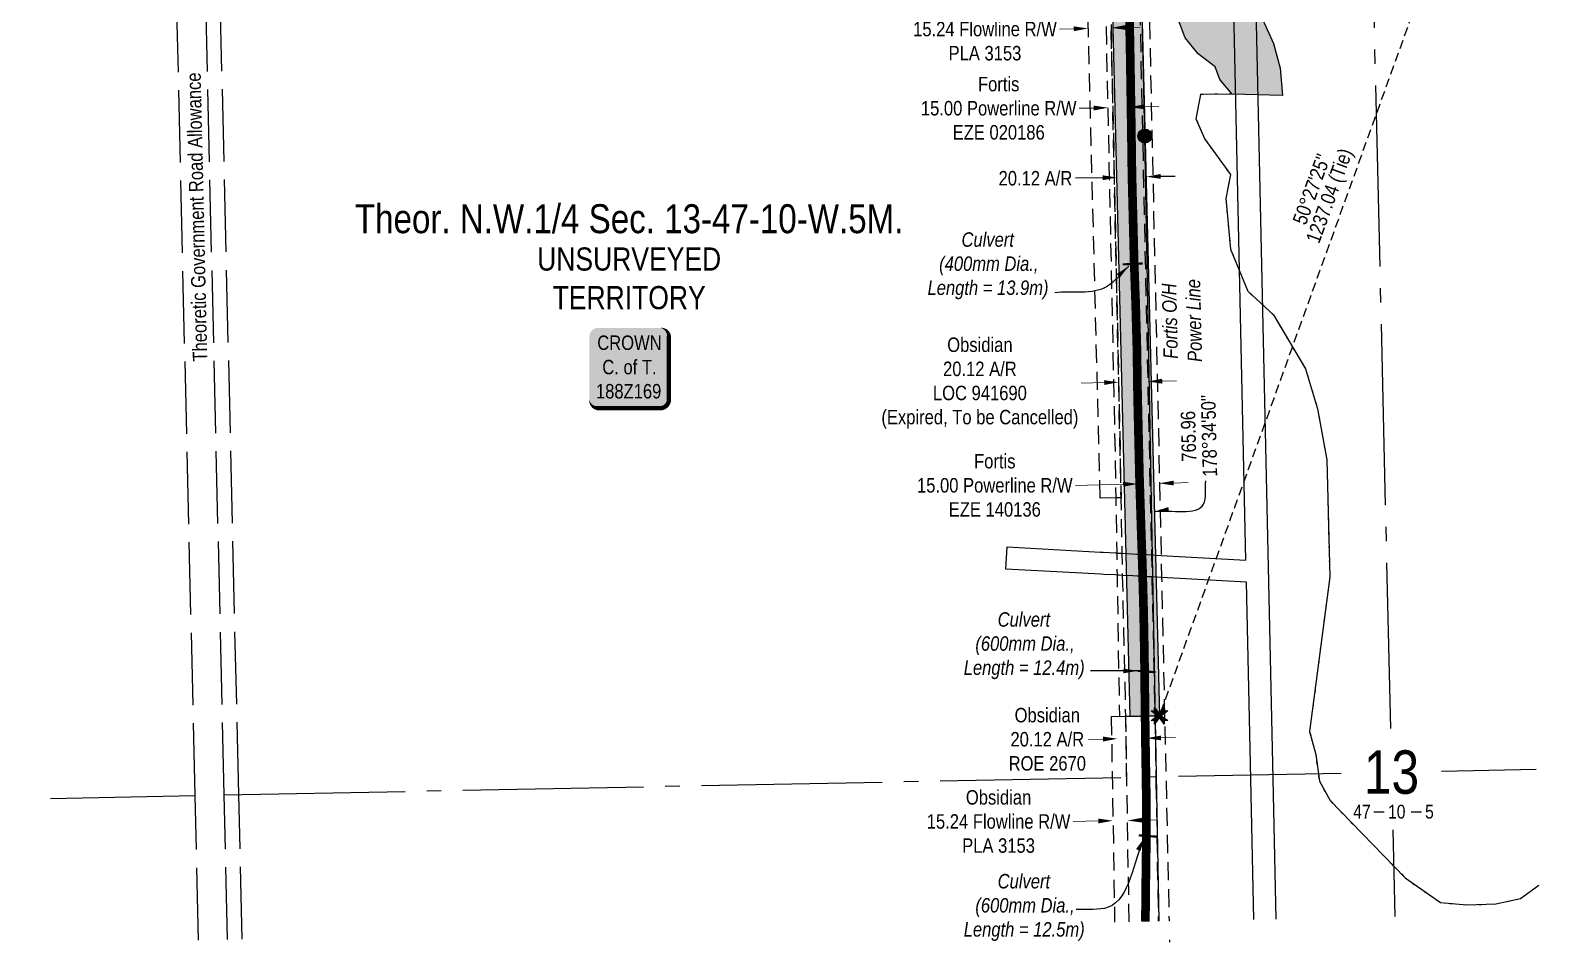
# Model space of a CAD drawing. Extents: x 610962 to 614214, y 5879490 to 5880802.
# Drawn here: x 610969 to 612012, y 5879490 to 5880121 of the extents above; entities that cross this region are included whole.
import ezdxf
from ezdxf.enums import TextEntityAlignment as Align

# ---------------------------------------------------------------- set-up
doc = ezdxf.new("R2010")
doc.units = 0
doc.header["$LTSCALE"] = 5
doc.header["$PDMODE"] = 34
doc.header["$PDSIZE"] = 0.03
for name, pattern in [('foc-ACCESSROAD', [3.75, 2.5, -1.25]), ('foc-FLOWLINE', [3.75, 2.5, -1.25]), ('foc-QUARTERLINE', [33, 25, -3, 2, -3]), ('foc-TIELINE', [1.875, 1.25, -0.625]), ('foc-UNSURVEYED', [12.5, 10, -2.5]), ('foc-WHEELTRACKS', [2, 0.4, -1.6])]:
    doc.linetypes.add(name, pattern=pattern)
doc.layers.get('Defpoints').update_dxf_attribs({"color": 9})
for name, color, linetype in [('10', 1, 'Continuous'), ('9', 3, 'Continuous'), ('AS-OWNER', 7, 'Continuous'), ('AS-POWER', 104, 'foc-POWER'), ('AS-POWER-EXISTING-PP', 72, 'Continuous'), ('AS-ROADS', 254, 'Continuous'), ('C-AR', 13, 'foc-ACCESSROAD'), ('C-FLOWLINE', 13, 'foc-FLOWLINE'), ('C-SYMBOL', 7, 'Continuous'), ('C-WS', 13, 'foc-ACCESSROAD'), ('F-EZE', 190, 'foc-FLOWLINE'), ('F-RW', 190, 'Continuous'), ('L-BD', 7, 'Continuous'), ('L-MON', 1, 'Continuous'), ('L-QSEC', 8, 'foc-QUARTERLINE'), ('L-ROAD-T', 7, 'Continuous'), ('L-SECLBL', 7, 'Continuous'), ('L-TIE', 7, 'foc-TIELINE'), ('L-UNS-T', 3, 'Continuous'), ('L-USEC', 7, 'foc-UNSURVEYED'), ('P-PROPOSED', 10, 'Continuous'), ('P-PROPOSED-H', 21, 'Continuous'), ('P-TXT', 4, 'Continuous'), ('T-WATER', 160, 'Continuous'), ('T-WATER-H', 133, 'Continuous'), ('T-WATER-P3', 160, 'foc-WHEELTRACKS')]:
    doc.layers.add(name, color=color, linetype=linetype)
for name, color, linetype, lineweight in [('AS-GENERAL', 48, 'Continuous', 18), ('C-AR-T', 13, 'Continuous', 9), ('C-FLOWLINE-T', 13, 'Continuous', 9), ('F-EZE-T', 190, 'Continuous', 9), ('T-TEXT', 48, 'Continuous', 18)]:
    doc.layers.add(name, color=color, linetype=linetype, lineweight=lineweight)
doc.styles.add('175L', font='ARIALN.TTF', dxfattribs={"height": 20})
doc.styles.add('80', font='ARIALN.TTF', dxfattribs={"height": 10})
doc.styles.add('80CG', font='ARIALN.TTF', dxfattribs={"height": 10})
doc.styles.add('80L', font='ARIALN.TTF', dxfattribs={"height": 10})
doc.styles.add('foc-LtypeFont', font='ARIALN.TTF', dxfattribs={"height": 7.35})
doc.styles.add('SIMPLEX', font='ARIALN.TTF')
doc.linetypes.add('foc-POWER', pattern='A,6,-1,["P",foc-LtypeFont,S=0.2,R=0,X=-0.625,Y=-0.75],-1.24,4', length=12.24)
doc.linetypes.add('foc-TOPO-flowdirection-NOLINE', pattern='A,0,[">",foc-LtypeFont,S=0.3,R=0,X=0,Y=-0.945],-20,[">",foc-LtypeFont,S=0.3,R=0,X=0,Y=-0.945],0', length=20)
doc.dimstyles.new('Compass 5 000', dxfattribs={"dimscale": 5, "dimtxt": 9, "dimasz": 2, "dimexe": 0.2, "dimexo": 0.0625, "dimgap": 0.5, "dimtad": 0, "dimtih": 1, "dimtoh": 1, "dimzin": 0, "dimdsep": 46, "dimtxsty": '80CG', "dimcen": 0.1, "dimse1": 1, "dimse2": 1, "dimclrd": 256, "dimclrt": 256, "dimaunit": 1, "dimadec": 4, "dimazin": 0, "dimtfac": 0.06, "dimtofl": 0, "dimtmove": 0, "dimatfit": 1, "dimfxl": 0.2, "dimtolj": 1, "dimtzin": 0, "dimlwd": -1, "dimarcsym": 0})

# ---------------------------------------------------------------- blocks, each defined once
blk = doc.blocks.new('L-SECLBL')
at = {"layer": '9', "color": 7}
for p, q in [((-5.1, -27.8), (-12.3, -27.8)), ((20.7, -27.8), (13.5, -27.8))]:
    blk.add_line(p, q, dxfattribs=at)
at = {"layer": '10', "color": 2, "style": 'SIMPLEX'}
blk.add_attdef('SEC', text='', height=30, dxfattribs=at).set_placement((0, 0), align=Align.MIDDLE)
at = {"layer": '10', "color": 5, "style": '80L'}
blk.add_attdef('TWP', text='', height=9.5, dxfattribs=at).set_placement((-14.4, -27.4), align=Align.MIDDLE_RIGHT)
blk.add_attdef('RGE', text='', height=9.5, dxfattribs=at).set_placement((3.6, -27.4), align=Align.MIDDLE_CENTER)
blk.add_attdef('MER', text='', height=9.5, dxfattribs=at).set_placement((23.2, -27.4), align=Align.MIDDLE_LEFT)
blk = doc.blocks.new('*U603')
h = blk.add_hatch(color=255)
edge = h.paths.add_edge_path()
edge.add_line((-21.5, -28.5), (21.5, -28.5))
edge.add_arc((21.5, -22.5), 6, 270, 360)
edge.add_line((27.5, -22.5), (27.5, 21))
edge.add_arc((21.5, 21), 6, 0, 90)
edge.add_line((21.5, 27), (-21.5, 27))
edge.add_arc((-21.5, 21), 6, 90, 180)
edge.add_line((-27.5, 21), (-27.5, -22.5))
edge.add_arc((-21.5, -22.5), 6, 180, 270)
at = {"color": 14, "flags": 128}
blk.add_lwpolyline([(-21.5, -28.5, 3, 3, 0), (21.5, -28.5, 3, 3, 0.414214), (27.5, -22.5, 3, 3, 0), (27.5, 21, 3, 0, 0.414214), (21.5, 27, 0, 0, 0), (-21.5, 27, 0, 0, 0.414214), (-27.5, 21, 0, 0, 0), (-27.5, -22.5, 0, 3, 0.414214)], format="xyseb", close=True, dxfattribs=at)
at = {"color": 14, "style": '80'}
blk.add_attdef('ENTER_TEXT_001', (-26.8, -4.9), '', height=10, dxfattribs=at)
blk = doc.blocks.new('*D600')
at = {"layer": 'Defpoints', "color": 0, "transparency": 16777216}
for p in [(611714.5, 5880067.8), (611714.9, 5880051), (611730, 5880051.3)]:
    blk.add_point(p, dxfattribs=at)
at = {"layer": 'F-EZE-T', "transparency": 16777216}
for p, q in [((611704.5, 5880067.6), (611694.5, 5880067.4)), ((611739.6, 5880068.4), (611749.6, 5880068.6))]:
    blk.add_line(p, q, dxfattribs=at)
for points in [[(611704.5, 5880069.3), (611704.6, 5880065.9), (611714.5, 5880067.8)], [(611739.6, 5880070.1), (611739.7, 5880066.7), (611729.6, 5880068.2)]]:
    blk.add_solid(points, dxfattribs=at)
at = {"layer": 'F-EZE-T', "transparency": 16777216, "insert": (611638.9, 5880067.4), "char_height": 10, "attachment_point": 5, "style": '80CG'}
blk.add_mtext('\\A1;Fortis\\P15.00 Powerline R/W\\PEZE 020186', dxfattribs=at)
blk = doc.blocks.new('*D601')
at = {"layer": 'Defpoints', "color": 0, "transparency": 16777216}
for p in [(611735, 5879807.8), (611737.9, 5879685.5), (611752.8, 5879685.8)]:
    blk.add_point(p, dxfattribs=at)
at = {"layer": 'F-EZE-T', "transparency": 16777216}
for p, q in [((611725, 5879807.6), (611691.9, 5879806.8)), ((611759.9, 5879808.4), (611769.9, 5879808.7))]:
    blk.add_line(p, q, dxfattribs=at)
for points in [[(611724.9, 5879809.3), (611725, 5879805.9), (611735, 5879807.8)], [(611759.9, 5879810.1), (611759.9, 5879806.8), (611749.9, 5879808.2)]]:
    blk.add_solid(points, dxfattribs=at)
at = {"layer": 'F-EZE-T', "transparency": 16777216, "insert": (611636.2, 5879806.8), "char_height": 10, "attachment_point": 5, "style": '80CG'}
blk.add_mtext('\\A1;Fortis\\P15.00 Powerline R/W\\PEZE 140136', dxfattribs=at)
blk = doc.blocks.new('*D602')
at = {"layer": 'C-AR-T', "transparency": 16777216}
for p, q in [((611751.9, 5879878.8), (611761.9, 5879879)), ((611711.8, 5879877.8), (611695.9, 5879877.5))]:
    blk.add_line(p, q, dxfattribs=at)
for points in [[(611711.8, 5879879.5), (611711.9, 5879876.2), (611721.8, 5879878.1)], [(611751.9, 5879880.5), (611752, 5879877.1), (611742, 5879878.6)]]:
    blk.add_solid(points, dxfattribs=at)
at = {"layer": 'Defpoints', "color": 0, "transparency": 16777216}
for p in [(611721.4, 5879894.3), (611741.6, 5879894.8), (611721.8, 5879878.1)]:
    blk.add_point(p, dxfattribs=at)
at = {"layer": 'C-AR-T', "transparency": 16777216, "insert": (611625.9, 5879877.5), "char_height": 10, "attachment_point": 5, "style": '80CG'}
blk.add_mtext('\\A1;Obsidian\\P20.12 A/R\\PLOC 941690\\P(Expired, To be Cancelled)', dxfattribs=at)
blk = doc.blocks.new('*D608')
at = {"layer": 'C-AR-T', "transparency": 16777216}
for p, q in [((611711, 5879631.5), (611701, 5879631.3)), ((611751.2, 5879632.3), (611761.2, 5879632.5))]:
    blk.add_line(p, q, dxfattribs=at)
for points in [[(611711, 5879633.2), (611711.1, 5879629.8), (611721, 5879631.7)], [(611751.1, 5879633.9), (611751.2, 5879630.6), (611741.2, 5879632.1)]]:
    blk.add_solid(points, dxfattribs=at)
at = {"layer": 'Defpoints', "color": 0, "transparency": 16777216}
for p in [(611721, 5879634.9), (611721, 5879631.7), (611741.1, 5879635.3)]:
    blk.add_point(p, dxfattribs=at)
at = {"layer": 'C-AR-T', "transparency": 16777216, "insert": (611672.5, 5879631.3), "char_height": 10, "attachment_point": 5, "style": '80CG'}
blk.add_mtext('\\A1;Obsidian\\P20.12 A/R\\PROE 2670', dxfattribs=at)
blk = doc.blocks.new('*D609')
at = {"layer": 'C-FLOWLINE-T', "transparency": 16777216}
for p, q in [((611707.9, 5879574.9), (611690.3, 5879574.5)), ((611738, 5879575.4), (611748, 5879575.6))]:
    blk.add_line(p, q, dxfattribs=at)
for points in [[(611707.9, 5879576.5), (611707.9, 5879573.2), (611717.9, 5879575.1)], [(611737.9, 5879577.1), (611738, 5879573.8), (611728, 5879575.2)]]:
    blk.add_solid(points, dxfattribs=at)
at = {"layer": 'Defpoints', "color": 0, "transparency": 16777216}
for p in [(611717.9, 5879576.7), (611727.9, 5879576.9), (611717.9, 5879575.1)]:
    blk.add_point(p, dxfattribs=at)
at = {"layer": 'C-FLOWLINE-T', "transparency": 16777216, "insert": (611638.8, 5879574.5), "char_height": 10, "attachment_point": 5, "style": '80CG'}
blk.add_mtext('\\A1;Obsidian\\P15.24 Flowline R/W\\PPLA 3153', dxfattribs=at)
blk = doc.blocks.new('POWERPOLE')
h = blk.add_hatch(color=255)
edge = h.paths.add_edge_path()
edge.add_arc((0, 0), 0.96, 0, 360)
at = {"linetype": 'Continuous'}
for p, q in [((0.68, -0.68), (-0.68, 0.68)), ((-0.68, -0.68), (0.68, 0.68))]:
    blk.add_line(p, q, dxfattribs=at)
blk.add_circle((0, 0), 0.96, dxfattribs=at)
blk = doc.blocks.new('TEMP')
h = blk.add_hatch(color=255)
h.dxf.hatch_style = 1
h.paths.add_polyline_path([(0, 0.25), (-0.67, 1.15), (-0.67, 0.67), (-1.15, 0.67), (-0.25, 0), (-1.15, -0.67), (-0.67, -0.67), (-0.67, -1.15), (0, -0.25), (0.67, -1.15), (0.67, -0.67), (1.15, -0.67), (0.25, 0), (1.15, 0.67), (0.67, 0.67), (0.67, 1.15)])
h.paths.add_polyline_path([(0.57, 0.85), (0.57, 0.57), (0.85, 0.57), (0.08, 0), (0.85, -0.57), (0.57, -0.57), (0.57, -0.85), (0, -0.08), (-0.57, -0.85), (-0.57, -0.57), (-0.85, -0.57), (-0.08, 0), (-0.85, 0.57), (-0.57, 0.57), (-0.57, 0.85), (0, 0.08)], flags=16)
h = blk.add_hatch(color=1)
h.dxf.hatch_style = 1
h.paths.add_polyline_path([(0, 0.08), (-0.57, 0.85), (-0.57, 0.57), (-0.85, 0.57), (-0.08, 0), (-0.85, -0.57), (-0.57, -0.57), (-0.57, -0.85), (0, -0.08), (0.57, -0.85), (0.57, -0.57), (0.85, -0.57), (0.08, 0), (0.85, 0.57), (0.57, 0.57), (0.57, 0.85)])
at = {"color": 1}
for p, q in [((-0.08, 0), (0.08, 0)), ((0, 0.08), (0, -0.08))]:
    blk.add_line(p, q, dxfattribs=at)
at = {"color": 255, "flags": 128}
blk.add_lwpolyline([(-0.25, 0), (-1.15, 0.67), (-0.67, 0.67), (-0.67, 1.15), (0, 0.25), (0.67, 1.15), (0.67, 0.67), (1.15, 0.67), (0.25, 0), (1.15, -0.67), (0.67, -0.67), (0.67, -1.15), (0, -0.25), (-0.67, -1.15), (-0.67, -0.67), (-1.15, -0.67)], close=True, dxfattribs=at)
at = {"color": 1, "flags": 128}
blk.add_lwpolyline([(-0.08, 0), (-0.85, 0.57), (-0.57, 0.57), (-0.57, 0.85), (0, 0.08), (0.57, 0.85), (0.57, 0.57), (0.85, 0.57), (0.08, 0), (0.85, -0.57), (0.57, -0.57), (0.57, -0.85), (0, -0.08), (-0.57, -0.85), (-0.57, -0.57), (-0.85, -0.57)], close=True, dxfattribs=at)
blk = doc.blocks.new('*D639')
at = {"layer": 'Defpoints', "color": 0, "transparency": 16777216}
for p in [(611720.5, 5880025.5), (611740.7, 5880026), (611720.7, 5880019.6)]:
    blk.add_point(p, dxfattribs=at)
at = {"layer": 'P-TXT', "transparency": 16777216}
for p, q in [((611710.7, 5880019.4), (611692, 5880019)), ((611750.8, 5880020.4), (611760.8, 5880020.6))]:
    blk.add_line(p, q, dxfattribs=at)
for points in [[(611710.7, 5880021.1), (611710.7, 5880017.7), (611720.7, 5880019.6)], [(611750.8, 5880022), (611750.8, 5880018.7), (611740.8, 5880020.1)]]:
    blk.add_solid(points, dxfattribs=at)
at = {"layer": 'P-TXT', "transparency": 16777216, "insert": (611664.3, 5880019), "char_height": 10, "attachment_point": 5, "style": '80CG'}
blk.add_mtext('\\A1;20.12 A/R', dxfattribs=at)
blk = doc.blocks.new('*D641')
at = {"layer": 'C-FLOWLINE-T', "transparency": 16777216}
for p, q in [((611690.8, 5880122.3), (611680.9, 5880122.1)), ((611726.6, 5880123.3), (611736.6, 5880123.5))]:
    blk.add_line(p, q, dxfattribs=at)
for points in [[(611690.8, 5880124), (611690.9, 5880120.7), (611700.8, 5880122.6)], [(611726.6, 5880124.9), (611726.7, 5880121.6), (611716.6, 5880123)]]:
    blk.add_solid(points, dxfattribs=at)
at = {"layer": 'Defpoints', "color": 0, "transparency": 16777216}
for p in [(611700.7, 5880127.6), (611700.8, 5880122.6), (611716.5, 5880128)]:
    blk.add_point(p, dxfattribs=at)
at = {"layer": 'C-FLOWLINE-T', "transparency": 16777216, "insert": (611629.4, 5880122.1), "char_height": 10, "attachment_point": 5, "style": '80CG'}
blk.add_mtext('\\A1;Obsidian\\P15.24 Flowline R/W\\PPLA 3153', dxfattribs=at)

msp = doc.modelspace()

# ---------------------------------------------------------------- hatches: boundary and pattern name
at = {"layer": 'P-PROPOSED-H'}
h = msp.add_hatch(color=256, dxfattribs=at)
h.dxf.hatch_style = 1
h.paths.add_polyline_path([(611731.062, 5880413.037), (611750.022, 5879647.611), (611729.912, 5879647.113), (611710.95, 5880412.585)])
at = {"layer": 'T-WATER-H'}
h = msp.add_hatch(color=256, dxfattribs=at)
h.dxf.hatch_style = 1
h.paths.add_polyline_path([(611835.106, 5880076.267), (611800.287, 5880077.242), (611791.864, 5880087.241), (611788.584, 5880095.952), (611776.81, 5880105.126), (611767.779, 5880116.172), (611756.507, 5880146.271), (611758.151, 5880164.846), (611776.48, 5880167.426), (611784.323, 5880179.935), (611789.659, 5880194.631), (611806.112, 5880194.233), (611812.622, 5880179.835), (611815.948, 5880140.68), (611828.84, 5880112.176), (611833.464, 5880095.159)])

# ---------------------------------------------------------------- linework, layer by layer
at = {"layer": 'AS-GENERAL', "const_width": 1.499, "flags": 128}
for points in [[(611724.595, 5879959.513), (611738.517, 5879960.18)], [(611734.994, 5879678.6), (611747.346, 5879677.679)], [(611735.768, 5879564.965), (611748.215, 5879564.018)]]:
    msp.add_lwpolyline(points, dxfattribs=at)
at = {"layer": 'AS-POWER', "flags": 128}
msp.add_lwpolyline([(611749.888, 5879505.554), (611739.899, 5880048.241), (611737.878, 5880144.359), (611702.643, 5880148.23), (611693.098, 5880509.099)], dxfattribs=at)
at = {"layer": 'AS-ROADS', "const_width": 5.998, "flags": 128}
msp.add_lwpolyline([(611740.299, 5879505.366), (611740.342, 5879507.356), (611740.662, 5879537.859), (611741.061, 5879568.28), (611740.848, 5879598.968), (611740.342, 5879629.413), (611739.979, 5879659.511), (611739.646, 5879689.786), (611739.103, 5879719.832), (611738.296, 5879749.945), (611737.259, 5879780.239), (611736.288, 5879810.563), (611735.583, 5879840.551), (611734.889, 5879870.9), (611734.471, 5879901.176), (611733.615, 5879931.618), (611732.531, 5879961.681), (611731.774, 5879991.852), (611731.022, 5880021.878), (611730.614, 5880052.304), (611730.16, 5880082.637), (611729.67, 5880113.115), (611728.979, 5880143.145)], dxfattribs=at)
at = {"layer": 'C-AR', "flags": 128}
msp.add_lwpolyline([(611734.025, 5879647.215), (611726.761, 5879647.035), (611724.603, 5879744.62), (611724.331, 5879759.892), (611723.541, 5879798.23), (611710.473, 5880412.575), (611730.598, 5880413.002), (611734.07, 5880248.786), (611735.172, 5880197.099), (611736.25, 5880146.552), (611744.517, 5879758.789), (611744.842, 5879743.514), (611746.884, 5879647.534), (611738.683, 5879647.323), (611736.452, 5879647.275), (611734.025, 5879647.215)], close=True, dxfattribs=at)
at = {"layer": 'C-FLOWLINE'}
for points in [[(611708.889, 5880509.412), (611708.94, 5880506.4), (611710.571, 5880406.572), (611723.541, 5879798.23), (611720.091, 5879798.148), (611709.094, 5879797.887), (611700.687, 5880128.813), (611698.507, 5880214.596), (611688.877, 5880214.351), (611106.785, 5880199.539), (611076.632, 5880198.771), (610969.253, 5880196.039)], [(611729.125, 5879505.147), (611726.761, 5879647.035), (611716.707, 5879646.786), (611719.071, 5879504.95)]]:
    msp.add_lwpolyline(points, dxfattribs=at)
at = {"layer": 'C-WS'}
msp.add_lwpolyline([(611729.128, 5879505.147), (611727.514, 5879602.27), (611726.761, 5879647.035), (611734.026, 5879647.215), (611736.452, 5879647.275), (611738.683, 5879647.323), (611746.884, 5879647.534), (611747.641, 5879602.615), (611749.253, 5879505.541)], dxfattribs=at)
at = {"layer": 'F-EZE', "flags": 128}
msp.add_lwpolyline([(611726.761, 5879647.035), (611722.593, 5879646.932), (611720.975, 5879744.816), (611720.722, 5879760.088), (611720.091, 5879798.148), (611719.6, 5879827.847), (611713.206, 5880130.819), (611712.834, 5880145.958), (611709.097, 5880375.543), (611708.692, 5880412.535), (611723.451, 5880412.866), (611724.102, 5880375.792), (611726.431, 5880236.678), (611727.942, 5880146.413), (611736.275, 5879759.24), (611736.604, 5879743.964), (611738.683, 5879647.323), (611736.456, 5879647.275), (611734.025, 5879647.215), (611726.761, 5879647.035)], close=True, dxfattribs=at)
for points in [[(611741.737, 5879505.394), (611739.648, 5879602.478), (611738.828, 5879640.57), (611738.71, 5879646.046), (611736.604, 5879743.964), (611736.275, 5879759.24), (611727.942, 5880146.413), (611736.25, 5880146.552), (611742.716, 5880146.66), (611742.76, 5880144.679), (611751.196, 5879758.425), (611751.529, 5879743.149), (611754.596, 5879602.734), (611756.716, 5879505.687)], [(611756.996, 5879492.865), (611757.032, 5879491.186)]]:
    msp.add_lwpolyline(points, dxfattribs=at)
at = {"layer": 'F-RW'}
for points in [[(611808.373, 5880511.381), (611810.648, 5880408.312), (611828.395, 5879604.001), (611830.532, 5879507.133)], [(611815.298, 5879506.835), (611813.159, 5879603.74), (611810.153, 5879739.95), (611751.529, 5879743.149), (611744.842, 5879743.514), (611741.706, 5879743.685), (611736.604, 5879743.964), (611734.592, 5879744.074), (611731.633, 5879744.235), (611724.603, 5879744.62), (611722.271, 5879744.745), (611721.556, 5879744.784), (611720.977, 5879744.816), (611719.567, 5879744.893), (611711.481, 5879745.334), (611709.551, 5879745.439), (611643.947, 5879749.019), (611644.778, 5879764.231), (611709.297, 5879760.71), (611711.227, 5879760.606), (611719.314, 5879760.164), (611720.723, 5879760.088), (611721.303, 5879760.056), (611722.048, 5879760.016), (611724.331, 5879759.892), (611731.378, 5879759.507), (611734.338, 5879759.345), (611736.275, 5879759.24), (611741.453, 5879758.957), (611744.517, 5879758.789), (611751.196, 5879758.425), (611809.816, 5879755.227), (611801.216, 5880145.97)]]:
    msp.add_lwpolyline(points, dxfattribs=at)
at = {"layer": 'L-QSEC'}
for p, q in [((611891.707, 5880413.01), (611909.799, 5879638.687)), ((611103.437, 5879592.912), (611875.781, 5879608.027)), ((611945.022, 5879609.382), (612010.442, 5879610.662)), ((610983.391, 5879590.412), (611083.329, 5879592.519)), ((611911.433, 5879568.735), (611912.834, 5879508.785))]:
    msp.add_line(p, q, dxfattribs=at)
at = {"layer": 'L-TIE'}
msp.add_line((611934.172, 5880158.42), (611750.022, 5879647.611), dxfattribs=at)
at = {"layer": 'L-USEC'}
for p, q in [((611083.329, 5879592.519), (611064.611, 5880396.639)), ((611103.435, 5879592.987), (611084.717, 5880397.107)), ((611113.489, 5879593.221), (611094.771, 5880397.341)), ((611085.655, 5879492.586), (611083.329, 5879592.519)), ((611105.763, 5879492.98), (611103.435, 5879592.987)), ((611115.817, 5879493.177), (611113.489, 5879593.221))]:
    msp.add_line(p, q, dxfattribs=at)
at = {"layer": 'P-PROPOSED'}
msp.add_lwpolyline([(611731.062, 5880413.037), (611750.022, 5879647.611), (611729.912, 5879647.113), (611710.95, 5880412.585)], close=True, dxfattribs=at)
at = {"layer": 'T-WATER'}
msp.add_lwpolyline([(611835.106, 5880076.267), (611800.287, 5880077.242), (611791.864, 5880087.241), (611788.584, 5880095.952), (611776.81, 5880105.126), (611767.779, 5880116.172), (611756.507, 5880146.271), (611758.151, 5880164.846), (611776.48, 5880167.426), (611784.323, 5880179.935), (611789.659, 5880194.631), (611806.112, 5880194.233), (611812.622, 5880179.835), (611815.948, 5880140.68), (611828.84, 5880112.176), (611833.464, 5880095.159), (611835.106, 5880076.267)], close=True, dxfattribs=at)
at = {"layer": 'T-WATER-P3', "flags": 128}
msp.add_lwpolyline([(611800.287, 5880077.242), (611778.313, 5880076.997), (611775.305, 5880060.225), (611781.45, 5880046.055), (611799.163, 5880021.688), (611795.915, 5880004.972), (611799.214, 5879969.945), (611811.217, 5879940.95), (611828.824, 5879924.614), (611851.053, 5879887.257), (611859.386, 5879859.809), (611865.692, 5879824.556), (611867.774, 5879743.665), (611853.904, 5879636.676), (611858.078, 5879620.718), (611860.597, 5879602.388), (611867.968, 5879589.087), (611919.982, 5879535.495), (611944.322, 5879518.477), (611962.654, 5879517.005), (611982.594, 5879517.548), (611999.581, 5879521.218), (612012.351, 5879530.625)], dxfattribs=at)
at = {"layer": 'T-WATER-P3', "linetype": 'foc-TOPO-flowdirection-NOLINE', "flags": 128}
msp.add_lwpolyline([(611800.287, 5880077.242), (611778.313, 5880076.997), (611775.305, 5880060.225), (611781.45, 5880046.055), (611799.163, 5880021.688), (611795.915, 5880004.972), (611799.214, 5879969.945), (611811.217, 5879940.95), (611828.824, 5879924.614), (611851.053, 5879887.257), (611859.386, 5879859.809), (611865.692, 5879824.556), (611867.774, 5879743.665), (611853.904, 5879636.676), (611858.078, 5879620.718), (611860.597, 5879602.388), (611867.968, 5879589.087), (611919.982, 5879535.495), (611944.322, 5879518.477), (611962.654, 5879517.005), (611982.594, 5879517.548), (611999.581, 5879521.218), (612012.351, 5879530.625)], dxfattribs=at)

# ---------------------------------------------------------------- block references
at = {"layer": 'AS-OWNER'}
ref = msp.add_blockref('*U603', (611383.397, 5879888.643), dxfattribs=dict(at, xscale=0.9996010000000016, yscale=0.9996010000000016, zscale=0.9996010000000016))
ref.add_attrib('ENTER_TEXT_001', 'CROWN', (611361.346, 5879900.41), dxfattribs={"layer": '0', "color": 14, "height": 9.996, "style": '80'})
ref.add_attrib('ENTER_TEXT_002', 'C. of T.', (611364.84, 5879883.573), dxfattribs={"layer": '0', "color": 14, "height": 9.996, "style": '80'})
ref.add_attrib('ENTER_TEXT_003', '188Z169', (611360.439, 5879866.872), dxfattribs={"layer": '0', "color": 14, "height": 9.996, "style": '80'})
at = {"layer": 'AS-POWER-EXISTING-PP', "xscale": 4.998032150000006, "yscale": 4.998032150000006, "zscale": 4.998032150000006}
msp.add_blockref('POWERPOLE', (611739.899, 5880048.241), dxfattribs=at)
at = {"layer": 'L-MON', "color": 4, "xscale": 4.998032150000004, "yscale": 4.998032150000004, "zscale": 4.998032150000004}
msp.add_blockref('TEMP', (611750.022, 5879647.611), dxfattribs=at)
at = {"layer": 'L-SECLBL', "color": 3, "xscale": 0.9996010000000016, "yscale": 0.9996010000000016, "zscale": 0.9996010000000016}
msp.add_blockref('L-SECLBL', (611910.499, 5879608.706), dxfattribs=at).add_auto_attribs({'SEC': '13', 'TWP': '47', 'RGE': '10', 'MER': '5'})

# ---------------------------------------------------------------- texts
at = {"layer": 'AS-POWER', "insert": (611765.616, 5879920.511), "char_height": 9.99601, "width": 57.09631, "attachment_point": 5, "rotation": 91.392152, "style": '80CG'}
msp.add_mtext('\\A1;{\\fArial Narrow|b0|i1|c0|p34;Fortis O/H\\PPower Line}', dxfattribs=at)
at = {"layer": 'C-SYMBOL', "color": 3, "style": '175L'}
msp.add_text('Theor. N.W.1/4 Sec. 13-47-10-W.5M.', height=19.99202, dxfattribs=at).set_placement((611383.397, 5879975.101), align=Align.BOTTOM_CENTER)
at = {"layer": 'L-BD', "style": '80L'}
for s, height, rotation, p in [("50°27'25''", 9.9961, 69.9156, (611855.174, 5880011.501)), ('1237.04 (Tie)', 9.99606, 69.9156, (611868.553, 5880006.609)), ("178°34'50''", 9.99606, 91.352, (611784.341, 5879841.049)), ('765.96', 9.9961, 91.352, (611770.101, 5879840.713))]:
    msp.add_text(s, height=height, rotation=rotation, dxfattribs=at).set_placement(p, align=Align.MIDDLE)
at = {"layer": 'L-ROAD-T', "style": '80L'}
msp.add_text('Theoretic Government Road Allowance', height=9.99601, rotation=91.333468, dxfattribs=at).set_placement((611084.457, 5879992.247), align=Align.MIDDLE_CENTER)
at = {"layer": 'L-UNS-T', "color": 3, "insert": (611383.397, 5879949.795), "char_height": 15.99362, "attachment_point": 5, "style": '80L'}
msp.add_mtext_dynamic_manual_height_columns('UNSURVEYED TERRITORY', width=126.41375, gutter_width=47.5, heights=[0], dxfattribs=at)

# ---------------------------------------------------------------- dimensions: what is measured, and where the dimension line sits
at = {"layer": 'C-AR-T'}
for base, p1, p2, angle, text, picture, middle in [((611721.826, 5879878.087), (611741.564, 5879894.808), (611721.439, 5879894.329), 181.362336, 'Obsidian\\P20.12 A/R\\PLOC 941690\\P(Expired, To be Cancelled)', '*D602', (611625.943, 5879877.47)), ((611721.028, 5879631.699), (611741.093, 5879635.301), (611720.967, 5879634.917), 181.093591, 'Obsidian\\P20.12 A/R\\PROE 2670', '*D608', (611672.509, 5879631.317))]:
    dim = msp.add_linear_dim(base=base, p1=p1, p2=p2, angle=angle, text=text, dimstyle='Compass 5 000', dxfattribs=at)
    dim.commit()
    dim.dimension.update_dxf_attribs({"geometry": picture, "text_midpoint": middle, "dimtype": 161})
at = {"layer": 'C-FLOWLINE-T'}
for base, p1, p2, angle, picture, middle in [((611700.844, 5880122.599), (611716.511, 5880127.965), (611700.718, 5880127.563), 181.455267, '*D641', (611629.357, 5880122.091)), ((611717.901, 5879575.053), (611727.924, 5879576.881), (611717.87, 5879576.689), 181.092946, '*D609', (611638.761, 5879574.526))]:
    dim = msp.add_linear_dim(base=base, p1=p1, p2=p2, angle=angle, text='Obsidian\\P15.24 Flowline R/W\\PPLA 3153', dimstyle='Compass 5 000', dxfattribs=at)
    dim.commit()
    dim.dimension.update_dxf_attribs({"geometry": picture, "text_midpoint": middle, "dimtype": 161})
at = {"layer": 'F-EZE-T'}
for base, p1, p2, angle, text, picture, middle in [((611714.516, 5880067.822), (611730.018, 5880051.309), (611714.914, 5880050.953), 181.349855, 'Fortis\\P15.00 Powerline R/W\\PEZE 020186', '*D600', (611638.888, 5880067.35)), ((611734.976, 5879807.832), (611752.829, 5879685.84), (611737.91, 5879685.483), 181.373467, 'Fortis\\P15.00 Powerline R/W\\PEZE 140136', '*D601', (611636.234, 5879806.799))]:
    dim = msp.add_linear_dim(base=base, p1=p1, p2=p2, angle=angle, text=text, dimstyle='Compass 5 000', dxfattribs=at)
    dim.commit()
    dim.dimension.update_dxf_attribs({"geometry": picture, "text_midpoint": middle, "dimtype": 161})
at = {"layer": 'P-TXT'}
dim = msp.add_linear_dim(base=(611720.687, 5880019.649), p1=(611740.656, 5880025.976), p2=(611720.549, 5880025.502), angle=181.351965, text='20.12 A/R', dimstyle='Compass 5 000', dxfattribs=at)
dim.commit()
dim.dimension.update_dxf_attribs({"geometry": '*D639', "text_midpoint": (611664.311, 5880018.973), "dimtype": 161})

# ---------------------------------------------------------------- leaders
at = {"layer": 'L-BD', "path_type": 1}
msp.add_leader([(611746.528, 5879788.674), (611780.52, 5879793.833), (611782.04, 5879809.968)], dimstyle='Compass 5 000', override={"dimgap": 0.5, "dimtad": 0}, dxfattribs=at)

# ---------------------------------------------------------------- next in the draw order: texts
at = {"layer": 'T-TEXT', "char_height": 9.98336, "attachment_point": 1, "style": '80L', "bg_fill": 2}
for s, insert in [('\\pi23.745;{\\fArial Narrow|b0|i1|c0|p34;Culvert\\P\\pi8.303;(400mm Dia., \\P\\pi0.27069;Length = 13.9m)}', (611589.455, 5879981.684)), ('\\pi23.745;{\\fArial Narrow|b0|i1|c0|p34;Culvert\\P\\pi8.303;(600mm Dia., \\P\\pi0.27069;Length = 12.4m)}', (611614.463, 5879719.146)), ('\\pi23.745;{\\fArial Narrow|b0|i1|c0|p34;Culvert\\P\\pi8.303;(600mm Dia., \\P\\pi0.27069;Length = 12.5m)}', (611614.463, 5879538.26))]:
    msp.add_mtext_dynamic_manual_height_columns(s, width=83.11857, gutter_width=49.978, heights=[0], dxfattribs=dict(at, insert=insert))

# ---------------------------------------------------------------- next in the draw order: leaders
at = {"layer": 'T-TEXT', "path_type": 1}
for points in [[(611728.829, 5879958.409), (611713.489, 5879944.037), (611677.736, 5879939.878)], [(611734.994, 5879678.6), (611702.374, 5879678.6)], [(611739.985, 5879563.623), (611714.575, 5879515.212), (611692.489, 5879513.646)]]:
    msp.add_leader(points, dimstyle='Compass 5 000', override={"dimgap": 0.5, "dimtad": 0}, dxfattribs=at)

doc.saveas('drawing.dxf')
